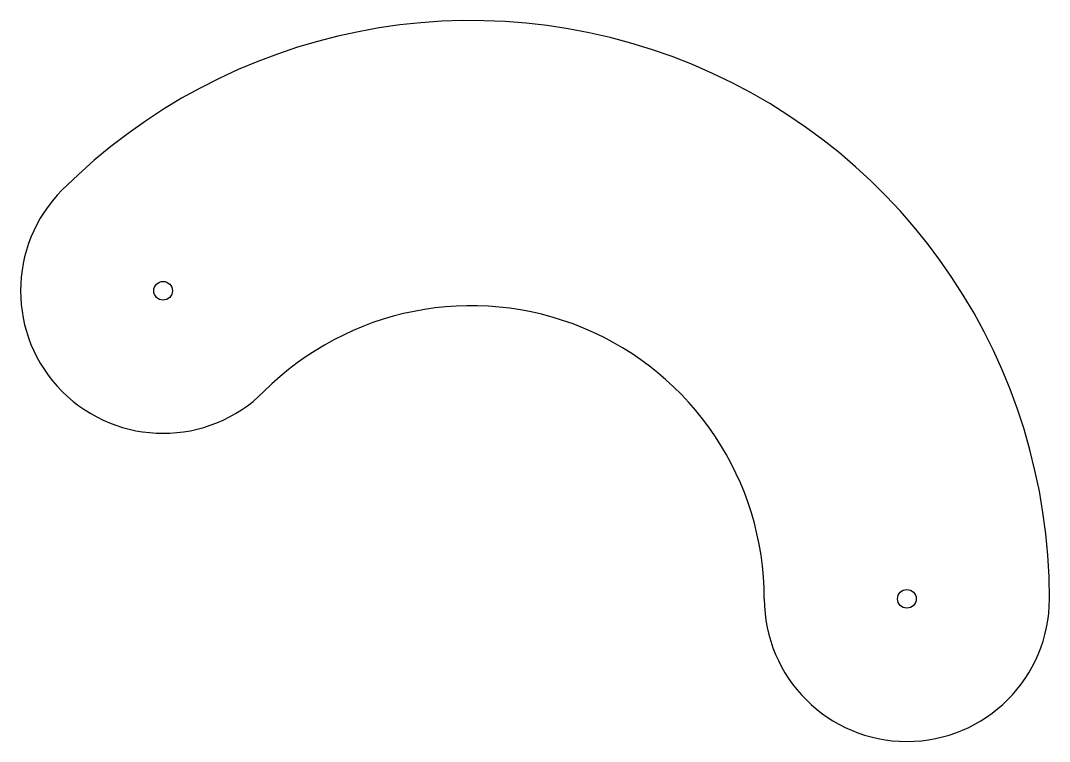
# Model space of a CAD drawing. Header units: metres. Extents: x -85 to 108, y -27 to 108.
import ezdxf

# ---------------------------------------------------------------- set-up
doc = ezdxf.new("R2010")
doc.units = ezdxf.units.M

msp = doc.modelspace()

# ---------------------------------------------------------------- linework, layer by layer
at = {"layer": 'Blade'}
for centre, radius, start, end in [((0, 0), 108.5, 0, 135), ((-57.81, 57.81), 26.75, 135, 315), ((0, 0), 55, 0, 135), ((81.75, 0), 26.75, 180, 0)]:
    msp.add_arc(centre, radius, start, end, dxfattribs=at)
at = {"layer": 'Drive Pin'}
msp.add_circle((-57.81, 57.81), 1.75, dxfattribs=at)
at = {"layer": 'Pivot Pin'}
msp.add_circle((81.75, 0), 1.75, dxfattribs=at)

doc.saveas('drawing.dxf')
